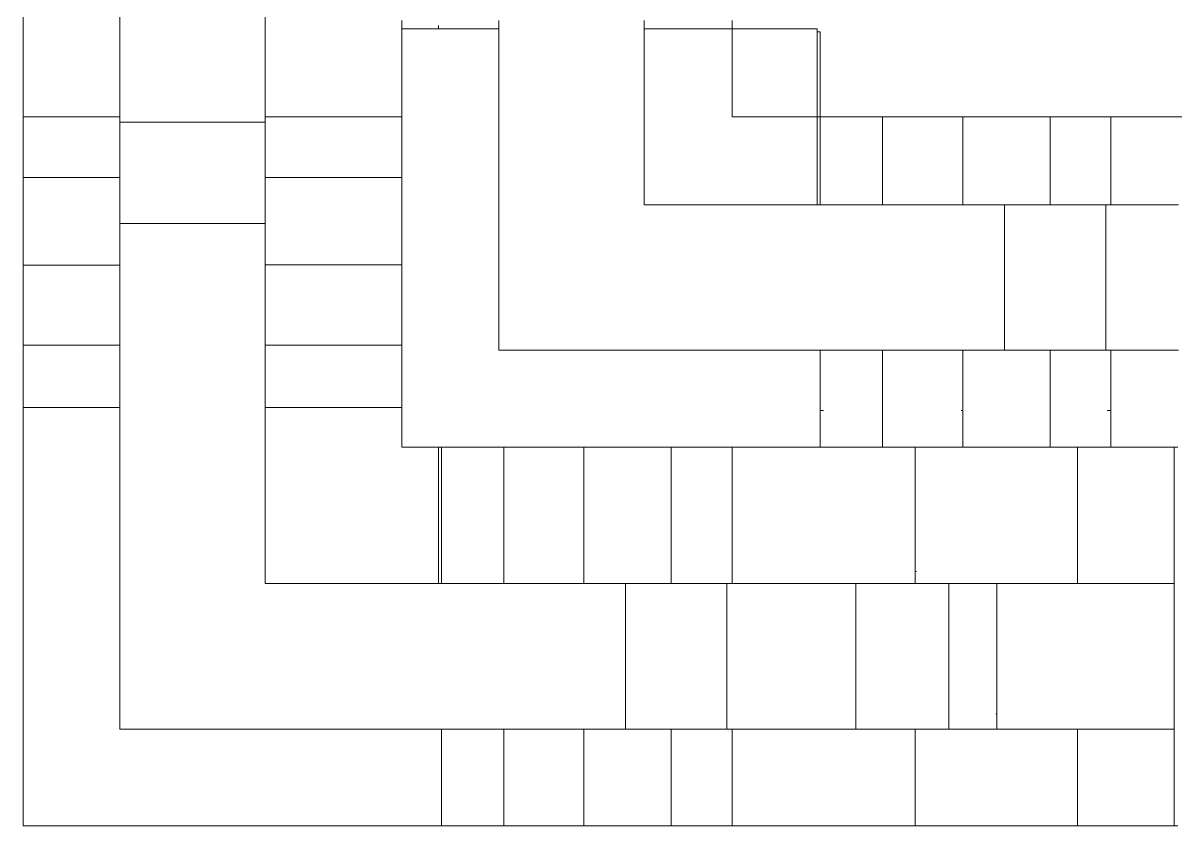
# Model space of a CAD drawing. Header units: millimetres. Extents: x -280308 to 6402717, y -14 to 2073074.
# Drawn here: x -38853.4 to -38682.1, y 416675.8 to 416795.1 of the extents above; entities that cross this region are included whole.
import ezdxf

# ---------------------------------------------------------------- set-up
doc = ezdxf.new("R2010")
doc.units = ezdxf.units.MM
doc.layers.get('0').update_dxf_attribs({"lineweight": 0})
doc.layers.add('A-FURN-EQPM', color=177, linetype='Continuous', lineweight=0)

# ---------------------------------------------------------------- blocks, each defined once
blk = doc.blocks.new('A$Cc6df37c2')
at = {"color": 0, "linetype": 'ByBlock', "lineweight": -2}
for p, q in [((-485.34, -225.45), (-485.34, -198.23)), ((-470.94, -210.45), (-470.94, -211.92)), ((-449.34, -210.45), (-449.34, -211.92)), ((-470.94, -211.92), (-470.94, -213.58)), ((-449.34, -211.92), (-449.34, -213.58)), ((-429.04, -211.88), (-429.04, -211.15)), ((-429.04, -212.36), (-429.04, -211.88)), ((-423.61, -212.36), (-429.04, -212.36)), ((-429.04, -225.45), (-429.04, -212.36)), ((-423.61, -211.88), (-423.61, -212.36)), ((-414.64, -212.36), (-423.61, -212.36)), ((-414.64, -211.15), (-414.64, -211.88)), ((-414.64, -211.88), (-414.64, -212.36)), ((-414.64, -212.36), (-414.64, -260.13)), ((-393.04, -211.88), (-393.04, -211.15)), ((-393.04, -211.88), (-393.04, -212.36)), ((-393.04, -212.36), (-379.95, -212.36)), ((-393.04, -212.36), (-393.04, -238.53)), ((-379.95, -211.15), (-379.95, -211.88)), ((-379.95, -211.88), (-379.95, -212.36)), ((-379.95, -212.36), (-367.31, -212.36)), ((-379.95, -212.36), (-379.95, -225.45)), ((-367.31, -212.36), (-367.31, -212.81)), ((-470.94, -213.58), (-470.94, -215.42)), ((-449.34, -213.58), (-449.34, -215.42)), ((-366.86, -212.81), (-367.31, -212.81)), ((-367.31, -225.45), (-367.31, -212.81)), ((-366.86, -225.45), (-366.86, -212.81)), ((-470.94, -215.42), (-470.94, -217.4)), ((-449.34, -215.42), (-449.34, -217.4)), ((-470.94, -217.4), (-470.94, -219.5)), ((-449.34, -217.4), (-449.34, -219.5)), ((-470.94, -219.5), (-470.94, -221.69)), ((-449.34, -219.5), (-449.34, -221.69)), ((-470.94, -221.69), (-470.94, -223.95)), ((-449.34, -221.69), (-449.34, -223.95)), ((-470.94, -223.95), (-470.94, -225.45)), ((-449.34, -223.95), (-449.34, -225.45)), ((-470.94, -225.45), (-485.34, -225.45)), ((-485.34, -225.62), (-485.34, -225.45)), ((-485.34, -226.04), (-485.34, -225.62)), ((-485.34, -226.63), (-485.34, -226.04)), ((-470.94, -225.45), (-470.94, -225.62)), ((-470.94, -225.62), (-470.94, -226.04)), ((-470.94, -226.04), (-470.94, -226.24)), ((-449.34, -225.62), (-449.34, -225.45)), ((-449.34, -225.45), (-429.04, -225.45)), ((-449.34, -226.04), (-449.34, -225.62)), ((-449.34, -226.24), (-449.34, -226.04)), ((-429.04, -225.45), (-429.04, -225.62)), ((-429.04, -225.62), (-429.04, -226.04)), ((-429.04, -226.04), (-429.04, -226.63)), ((-367.31, -225.45), (-379.95, -225.45)), ((-367.31, -238.53), (-367.31, -225.45)), ((-366.86, -225.45), (-367.31, -225.45)), ((-366.86, -238.53), (-366.86, -225.45)), ((-366.38, -225.45), (-366.86, -225.45)), ((-365.65, -225.45), (-366.38, -225.45)), ((-364.72, -225.45), (-365.65, -225.45)), ((-363.61, -225.45), (-364.72, -225.45)), ((-362.33, -225.45), (-363.61, -225.45)), ((-360.88, -225.45), (-362.33, -225.45)), ((-359.3, -225.45), (-360.88, -225.45)), ((-357.59, -225.45), (-359.3, -225.45)), ((-357.59, -238.53), (-357.59, -225.45)), ((-355.93, -225.45), (-357.59, -225.45)), ((-354.32, -225.45), (-355.93, -225.45)), ((-352.78, -225.45), (-354.32, -225.45)), ((-351.33, -225.45), (-352.78, -225.45)), ((-350.01, -225.45), (-351.33, -225.45)), ((-348.83, -225.45), (-350.01, -225.45)), ((-347.81, -225.45), (-348.83, -225.45)), ((-346.98, -225.45), (-347.81, -225.45)), ((-346.34, -225.45), (-346.98, -225.45)), ((-345.9, -225.45), (-346.34, -225.45)), ((-345.68, -225.45), (-345.9, -225.45)), ((-345.68, -238.53), (-345.68, -225.45)), ((-345.12, -225.45), (-345.68, -225.45)), ((-344.16, -225.45), (-345.12, -225.45)), ((-342.96, -225.45), (-344.16, -225.45)), ((-341.55, -225.45), (-342.96, -225.45)), ((-339.96, -225.45), (-341.55, -225.45)), ((-338.24, -225.45), (-339.96, -225.45)), ((-336.42, -225.45), (-338.24, -225.45)), ((-334.56, -225.45), (-336.42, -225.45)), ((-332.7, -225.45), (-334.56, -225.45)), ((-332.7, -238.53), (-332.7, -225.45)), ((-331.29, -225.45), (-332.7, -225.45)), ((-329.95, -225.45), (-331.29, -225.45)), ((-328.69, -225.45), (-329.95, -225.45)), ((-327.53, -225.45), (-328.69, -225.45)), ((-326.49, -225.45), (-327.53, -225.45)), ((-325.59, -225.45), (-326.49, -225.45)), ((-324.83, -225.45), (-325.59, -225.45)), ((-324.24, -225.45), (-324.83, -225.45)), ((-323.66, -225.45), (-324.24, -225.45)), ((-323.66, -238.53), (-323.66, -225.45)), ((-296.43, -225.45), (-323.66, -225.45)), ((-485.34, -227.38), (-485.34, -226.63)), ((-485.34, -228.29), (-485.34, -227.38)), ((-470.94, -226.24), (-449.34, -226.24)), ((-470.94, -226.63), (-470.94, -226.24)), ((-470.94, -227.38), (-470.94, -226.63)), ((-470.94, -228.29), (-470.94, -227.38)), ((-449.34, -226.63), (-449.34, -226.24)), ((-449.34, -227.38), (-449.34, -226.63)), ((-449.34, -228.29), (-449.34, -227.38)), ((-429.04, -226.63), (-429.04, -227.38)), ((-429.04, -227.38), (-429.04, -228.29)), ((-485.34, -229.33), (-485.34, -228.29)), ((-485.34, -230.49), (-485.34, -229.33)), ((-470.94, -228.59), (-470.94, -228.29)), ((-470.94, -229.33), (-470.94, -228.59)), ((-470.94, -230.49), (-470.94, -229.33)), ((-449.34, -228.59), (-449.34, -228.29)), ((-449.34, -229.33), (-449.34, -228.59)), ((-449.34, -230.49), (-449.34, -229.33)), ((-429.04, -228.29), (-429.04, -229.33)), ((-429.04, -229.33), (-429.04, -230.49)), ((-485.34, -231.75), (-485.34, -230.49)), ((-470.94, -230.95), (-470.94, -230.49)), ((-470.94, -231.75), (-470.94, -230.95)), ((-449.34, -230.95), (-449.34, -230.49)), ((-449.34, -231.75), (-449.34, -230.95)), ((-429.04, -230.49), (-429.04, -231.75)), ((-485.34, -233.09), (-485.34, -231.75)), ((-470.94, -233.09), (-470.94, -231.75)), ((-449.34, -233.09), (-449.34, -231.75)), ((-429.04, -231.75), (-429.04, -233.09)), ((-485.34, -234.49), (-485.34, -233.09)), ((-470.94, -234.49), (-485.34, -234.49)), ((-485.34, -234.49), (-485.34, -236.35)), ((-470.94, -233.22), (-470.94, -233.09)), ((-470.94, -234.49), (-470.94, -233.22)), ((-470.94, -234.49), (-470.94, -235.36)), ((-449.34, -233.22), (-449.34, -233.09)), ((-449.34, -234.49), (-449.34, -233.22)), ((-449.34, -234.49), (-429.04, -234.49)), ((-449.34, -235.36), (-449.34, -234.49)), ((-429.04, -233.09), (-429.04, -234.49)), ((-429.04, -234.49), (-429.04, -236.35)), ((-485.34, -236.35), (-485.34, -238.22)), ((-470.94, -236.35), (-470.94, -235.36)), ((-470.94, -237.29), (-470.94, -236.35)), ((-449.34, -236.35), (-449.34, -235.36)), ((-449.34, -237.29), (-449.34, -236.35)), ((-429.04, -236.35), (-429.04, -238.22)), ((-470.94, -238.22), (-470.94, -237.29)), ((-449.34, -238.22), (-449.34, -237.29)), ((-485.34, -238.22), (-485.34, -240.03)), ((-470.94, -238.95), (-470.94, -238.22)), ((-470.94, -238.95), (-470.94, -240.03)), ((-449.34, -238.95), (-449.34, -238.22)), ((-449.34, -240.03), (-449.34, -238.95)), ((-429.04, -238.22), (-429.04, -240.03)), ((-367.31, -238.53), (-393.04, -238.53)), ((-366.86, -238.53), (-367.31, -238.53)), ((-366.38, -238.53), (-366.86, -238.53)), ((-365.65, -238.53), (-366.38, -238.53)), ((-364.72, -238.53), (-365.65, -238.53)), ((-363.61, -238.53), (-364.72, -238.53)), ((-362.33, -238.53), (-363.61, -238.53)), ((-360.88, -238.53), (-362.33, -238.53)), ((-359.3, -238.53), (-360.88, -238.53)), ((-357.59, -238.53), (-359.3, -238.53)), ((-355.93, -238.53), (-357.59, -238.53)), ((-354.32, -238.53), (-355.93, -238.53)), ((-352.78, -238.53), (-354.32, -238.53)), ((-351.33, -238.53), (-352.78, -238.53)), ((-350.01, -238.53), (-351.33, -238.53)), ((-348.83, -238.53), (-350.01, -238.53)), ((-347.81, -238.53), (-348.83, -238.53)), ((-346.98, -238.53), (-347.81, -238.53)), ((-346.34, -238.53), (-346.98, -238.53)), ((-345.9, -238.53), (-346.34, -238.53)), ((-345.68, -238.53), (-345.9, -238.53)), ((-345.12, -238.53), (-345.68, -238.53)), ((-344.16, -238.53), (-345.12, -238.53)), ((-342.96, -238.53), (-344.16, -238.53)), ((-341.55, -238.53), (-342.96, -238.53)), ((-341.55, -238.53), (-339.96, -238.53)), ((-339.5, -238.53), (-339.96, -238.53)), ((-339.5, -238.53), (-338.51, -238.53)), ((-339.5, -238.53), (-339.5, -260.13)), ((-338.51, -238.53), (-338.24, -238.53)), ((-338.24, -238.53), (-337.16, -238.53)), ((-337.16, -238.53), (-336.42, -238.53)), ((-336.42, -238.53), (-335.49, -238.53)), ((-335.49, -238.53), (-334.56, -238.53)), ((-334.56, -238.53), (-333.56, -238.53)), ((-333.56, -238.53), (-332.7, -238.53)), ((-332.7, -238.53), (-331.43, -238.53)), ((-331.43, -238.53), (-331.29, -238.53)), ((-331.29, -238.53), (-329.95, -238.53)), ((-329.95, -238.53), (-329.15, -238.53)), ((-329.15, -238.53), (-328.69, -238.53)), ((-328.69, -238.53), (-327.53, -238.53)), ((-327.53, -238.53), (-326.8, -238.53)), ((-326.8, -238.53), (-326.49, -238.53)), ((-326.49, -238.53), (-325.59, -238.53)), ((-325.59, -238.53), (-324.83, -238.53)), ((-324.83, -238.53), (-324.44, -238.53)), ((-324.44, -238.53), (-324.44, -260.13)), ((-324.24, -238.53), (-324.44, -238.53)), ((-323.66, -238.53), (-324.24, -238.53)), ((-322.15, -238.53), (-323.66, -238.53)), ((-319.9, -238.53), (-322.15, -238.53)), ((-317.7, -238.53), (-319.9, -238.53)), ((-315.6, -238.53), (-317.7, -238.53)), ((-313.62, -238.53), (-315.6, -238.53)), ((-485.34, -240.03), (-485.34, -241.76)), ((-470.94, -240.3), (-470.94, -240.03)), ((-470.94, -241.31), (-470.94, -240.3)), ((-470.94, -241.31), (-449.34, -241.31)), ((-470.94, -241.31), (-470.94, -241.76)), ((-449.34, -240.3), (-449.34, -240.03)), ((-449.34, -241.31), (-449.34, -240.3)), ((-449.34, -241.76), (-449.34, -241.31)), ((-429.04, -240.03), (-429.04, -241.76)), ((-485.34, -241.76), (-485.34, -243.35)), ((-470.94, -243.35), (-470.94, -241.76)), ((-449.34, -243.35), (-449.34, -241.76)), ((-429.04, -241.76), (-429.04, -243.35)), ((-485.34, -243.35), (-485.34, -244.76)), ((-485.34, -244.76), (-485.34, -245.96)), ((-470.94, -243.35), (-470.94, -244.76)), ((-470.94, -244.76), (-470.94, -245.96)), ((-449.34, -243.35), (-449.34, -244.76)), ((-449.34, -244.76), (-449.34, -245.96)), ((-429.04, -243.35), (-429.04, -244.76)), ((-429.04, -244.76), (-429.04, -245.96)), ((-485.34, -245.96), (-485.34, -246.92)), ((-470.94, -245.96), (-470.94, -246.92)), ((-449.34, -245.96), (-449.34, -246.92)), ((-429.04, -245.96), (-429.04, -246.92)), ((-485.34, -246.92), (-485.34, -247.48)), ((-470.94, -247.48), (-485.34, -247.48)), ((-485.34, -247.48), (-485.34, -247.7)), ((-485.34, -247.7), (-485.34, -248.13)), ((-485.34, -248.13), (-485.34, -248.77)), ((-470.94, -246.92), (-470.94, -247.48)), ((-470.94, -247.48), (-470.94, -247.7)), ((-470.94, -247.7), (-470.94, -248.13)), ((-470.94, -248.13), (-470.94, -248.77)), ((-449.34, -246.92), (-449.34, -247.47)), ((-449.34, -247.47), (-429.04, -247.47)), ((-449.34, -247.47), (-449.34, -247.7)), ((-449.34, -247.7), (-449.34, -248.13)), ((-449.34, -248.13), (-449.34, -248.77)), ((-429.04, -246.92), (-429.04, -247.47)), ((-429.04, -247.47), (-429.04, -247.7)), ((-429.04, -247.7), (-429.04, -248.13)), ((-429.04, -248.13), (-429.04, -248.77)), ((-485.34, -248.77), (-485.34, -249.61)), ((-485.34, -249.61), (-485.34, -250.63)), ((-470.94, -248.77), (-470.94, -249.61)), ((-470.94, -249.61), (-470.94, -250.63)), ((-449.34, -248.77), (-449.34, -249.61)), ((-449.34, -249.61), (-449.34, -250.63)), ((-429.04, -248.77), (-429.04, -249.61)), ((-429.04, -249.61), (-429.04, -250.63)), ((-485.34, -250.63), (-485.34, -251.8)), ((-485.34, -251.8), (-485.34, -253.13)), ((-470.94, -250.63), (-470.94, -251.8)), ((-470.94, -251.8), (-470.94, -253.13)), ((-449.34, -250.63), (-449.34, -251.8)), ((-449.34, -251.8), (-449.34, -253.13)), ((-429.04, -250.63), (-429.04, -251.8)), ((-429.04, -251.8), (-429.04, -253.13)), ((-485.34, -253.13), (-485.34, -254.57)), ((-470.94, -253.13), (-470.94, -254.57)), ((-449.34, -253.13), (-449.34, -254.57)), ((-429.04, -253.13), (-429.04, -254.57)), ((-485.34, -254.57), (-485.34, -256.12)), ((-470.94, -254.57), (-470.94, -256.12)), ((-449.34, -254.57), (-449.34, -256.12)), ((-429.04, -254.57), (-429.04, -256.12)), ((-485.34, -256.12), (-485.34, -257.73)), ((-470.94, -256.12), (-470.94, -257.73)), ((-449.34, -256.12), (-449.34, -257.73)), ((-429.04, -256.12), (-429.04, -257.73)), ((-485.34, -257.73), (-485.34, -259.39)), ((-470.94, -257.73), (-470.94, -259.39)), ((-449.34, -257.73), (-449.34, -259.39)), ((-429.04, -257.73), (-429.04, -259.39)), ((-470.94, -259.39), (-485.34, -259.39)), ((-485.34, -261.1), (-485.34, -259.39)), ((-470.94, -259.39), (-470.94, -261.1)), ((-449.34, -261.1), (-449.34, -259.39)), ((-449.34, -259.39), (-429.04, -259.39)), ((-429.04, -259.39), (-429.04, -261.1)), ((-414.64, -260.13), (-366.86, -260.13)), ((-366.86, -260.13), (-366.86, -269.11)), ((-366.38, -260.13), (-366.86, -260.13)), ((-366.38, -260.13), (-365.65, -260.13)), ((-365.65, -260.13), (-364.72, -260.13)), ((-364.72, -260.13), (-363.61, -260.13)), ((-363.61, -260.13), (-362.33, -260.13)), ((-362.33, -260.13), (-360.88, -260.13)), ((-360.88, -260.13), (-359.3, -260.13)), ((-359.3, -260.13), (-357.59, -260.13)), ((-357.59, -260.13), (-357.59, -274.53)), ((-355.93, -260.13), (-357.59, -260.13)), ((-354.32, -260.13), (-355.93, -260.13)), ((-352.78, -260.13), (-354.32, -260.13)), ((-351.33, -260.13), (-352.78, -260.13)), ((-350.01, -260.13), (-351.33, -260.13)), ((-348.83, -260.13), (-350.01, -260.13)), ((-347.81, -260.13), (-348.83, -260.13)), ((-346.98, -260.13), (-347.81, -260.13)), ((-346.34, -260.13), (-346.98, -260.13)), ((-345.9, -260.13), (-346.34, -260.13)), ((-345.68, -260.13), (-345.9, -260.13)), ((-345.68, -260.13), (-345.68, -269.11)), ((-345.12, -260.13), (-345.68, -260.13)), ((-344.16, -260.13), (-345.12, -260.13)), ((-342.96, -260.13), (-344.16, -260.13)), ((-341.55, -260.13), (-342.96, -260.13)), ((-341.55, -260.13), (-339.96, -260.13)), ((-339.96, -260.13), (-339.5, -260.13)), ((-339.5, -260.13), (-338.51, -260.13)), ((-338.51, -260.13), (-338.24, -260.13)), ((-338.24, -260.13), (-337.16, -260.13)), ((-337.16, -260.13), (-336.42, -260.13)), ((-336.42, -260.13), (-335.49, -260.13)), ((-335.49, -260.13), (-334.56, -260.13)), ((-334.56, -260.13), (-333.56, -260.13)), ((-333.56, -260.13), (-332.7, -260.13)), ((-332.7, -260.13), (-332.7, -274.53)), ((-332.7, -260.13), (-331.43, -260.13)), ((-331.43, -260.13), (-331.29, -260.13)), ((-331.29, -260.13), (-329.95, -260.13)), ((-329.95, -260.13), (-329.15, -260.13)), ((-329.15, -260.13), (-328.69, -260.13)), ((-328.69, -260.13), (-327.53, -260.13)), ((-327.53, -260.13), (-326.8, -260.13)), ((-326.8, -260.13), (-326.49, -260.13)), ((-326.49, -260.13), (-325.59, -260.13)), ((-325.59, -260.13), (-324.83, -260.13)), ((-324.83, -260.13), (-324.44, -260.13)), ((-324.24, -260.13), (-324.44, -260.13)), ((-323.66, -260.13), (-324.24, -260.13)), ((-323.66, -260.13), (-323.66, -269.11)), ((-322.15, -260.13), (-323.66, -260.13)), ((-319.9, -260.13), (-322.15, -260.13)), ((-317.7, -260.13), (-319.9, -260.13)), ((-315.6, -260.13), (-317.7, -260.13)), ((-313.62, -260.13), (-315.6, -260.13)), ((-485.34, -262.68), (-485.34, -261.1)), ((-470.94, -261.1), (-470.94, -262.68)), ((-449.34, -262.68), (-449.34, -261.1)), ((-429.04, -261.1), (-429.04, -262.68)), ((-485.34, -264.12), (-485.34, -262.68)), ((-470.94, -262.68), (-470.94, -264.12)), ((-449.34, -264.12), (-449.34, -262.68)), ((-429.04, -262.68), (-429.04, -264.12)), ((-485.34, -265.41), (-485.34, -264.12)), ((-485.34, -266.52), (-485.34, -265.41)), ((-470.94, -264.12), (-470.94, -265.41)), ((-470.94, -265.41), (-470.94, -266.52)), ((-449.34, -265.41), (-449.34, -264.12)), ((-449.34, -266.52), (-449.34, -265.41)), ((-429.04, -264.12), (-429.04, -265.41)), ((-429.04, -265.41), (-429.04, -266.52)), ((-485.34, -267.45), (-485.34, -266.52)), ((-470.94, -266.52), (-470.94, -267.45)), ((-449.34, -267.45), (-449.34, -266.52)), ((-429.04, -266.52), (-429.04, -267.45)), ((-485.34, -268.18), (-485.34, -267.45)), ((-485.34, -268.66), (-485.34, -268.18)), ((-470.94, -268.66), (-485.34, -268.66)), ((-485.34, -330.83), (-485.34, -268.66)), ((-470.94, -267.45), (-470.94, -268.18)), ((-470.94, -268.18), (-470.94, -268.66)), ((-470.94, -268.66), (-470.94, -316.43)), ((-449.34, -268.18), (-449.34, -267.45)), ((-449.34, -268.66), (-449.34, -268.18)), ((-449.34, -268.66), (-429.04, -268.66)), ((-449.34, -268.66), (-449.34, -294.83)), ((-429.04, -267.45), (-429.04, -268.18)), ((-429.04, -268.18), (-429.04, -268.66)), ((-429.04, -268.66), (-429.04, -274.53)), ((-366.38, -269.11), (-366.86, -269.11)), ((-366.86, -269.11), (-366.86, -274.53)), ((-345.68, -269.11), (-345.9, -269.11)), ((-345.68, -269.11), (-345.68, -274.53)), ((-323.66, -269.11), (-324.24, -269.11)), ((-323.66, -269.11), (-323.66, -274.53)), ((-423.61, -274.53), (-429.04, -274.53)), ((-423.61, -294.83), (-423.61, -274.53)), ((-423.16, -274.53), (-423.61, -274.53)), ((-423.16, -294.83), (-423.16, -274.53)), ((-422.68, -274.53), (-423.16, -274.53)), ((-421.95, -274.53), (-422.68, -274.53)), ((-421.02, -274.53), (-421.95, -274.53)), ((-419.91, -274.53), (-421.02, -274.53)), ((-418.63, -274.53), (-419.91, -274.53)), ((-417.18, -274.53), (-418.63, -274.53)), ((-415.6, -274.53), (-417.18, -274.53)), ((-413.89, -274.53), (-415.6, -274.53)), ((-413.89, -294.83), (-413.89, -274.53)), ((-412.23, -274.53), (-413.89, -274.53)), ((-410.62, -274.53), (-412.23, -274.53)), ((-409.08, -274.53), (-410.62, -274.53)), ((-407.63, -274.53), (-409.08, -274.53)), ((-406.31, -274.53), (-407.63, -274.53)), ((-405.13, -274.53), (-406.31, -274.53)), ((-404.11, -274.53), (-405.13, -274.53)), ((-403.28, -274.53), (-404.11, -274.53)), ((-402.64, -274.53), (-403.28, -274.53)), ((-402.2, -274.53), (-402.64, -274.53)), ((-401.98, -274.53), (-402.2, -274.53)), ((-401.98, -294.83), (-401.98, -274.53)), ((-401.42, -274.53), (-401.98, -274.53)), ((-400.46, -274.53), (-401.42, -274.53)), ((-399.26, -274.53), (-400.46, -274.53)), ((-397.85, -274.53), (-399.26, -274.53)), ((-396.26, -274.53), (-397.85, -274.53)), ((-394.54, -274.53), (-396.26, -274.53)), ((-392.72, -274.53), (-394.54, -274.53)), ((-390.86, -274.53), (-392.72, -274.53)), ((-389, -274.53), (-390.86, -274.53)), ((-389, -294.83), (-389, -274.53)), ((-387.59, -274.53), (-389, -274.53)), ((-386.25, -274.53), (-387.59, -274.53)), ((-384.99, -274.53), (-386.25, -274.53)), ((-383.83, -274.53), (-384.99, -274.53)), ((-382.79, -274.53), (-383.83, -274.53)), ((-381.89, -274.53), (-382.79, -274.53)), ((-381.13, -274.53), (-381.89, -274.53)), ((-380.54, -274.53), (-381.13, -274.53)), ((-380.13, -274.53), (-380.54, -274.53)), ((-379.96, -274.53), (-380.13, -274.53)), ((-379.96, -294.83), (-379.96, -274.53)), ((-379.96, -274.53), (-366.86, -274.53)), ((-366.38, -274.53), (-366.86, -274.53)), ((-366.38, -274.53), (-365.65, -274.53)), ((-365.65, -274.53), (-364.72, -274.53)), ((-364.72, -274.53), (-363.61, -274.53)), ((-363.61, -274.53), (-362.33, -274.53)), ((-362.33, -274.53), (-360.88, -274.53)), ((-360.88, -274.53), (-359.3, -274.53)), ((-359.3, -274.53), (-357.59, -274.53)), ((-355.93, -274.53), (-357.59, -274.53)), ((-354.32, -274.53), (-355.93, -274.53)), ((-352.78, -274.53), (-354.32, -274.53)), ((-352.73, -274.53), (-352.78, -274.53)), ((-352.58, -274.53), (-352.73, -274.53)), ((-352.73, -293.03), (-352.73, -274.53)), ((-351.33, -274.53), (-352.58, -274.53)), ((-350.01, -274.53), (-351.33, -274.53)), ((-349.58, -274.53), (-350.01, -274.53)), ((-348.83, -274.53), (-349.58, -274.53)), ((-347.81, -274.53), (-348.83, -274.53)), ((-346.98, -274.53), (-347.81, -274.53)), ((-346.34, -274.53), (-346.98, -274.53)), ((-345.9, -274.53), (-346.34, -274.53)), ((-345.68, -274.53), (-345.9, -274.53)), ((-345.12, -274.53), (-345.68, -274.53)), ((-344.16, -274.53), (-345.12, -274.53)), ((-342.96, -274.53), (-344.16, -274.53)), ((-342.87, -274.53), (-342.96, -274.53)), ((-341.55, -274.53), (-342.87, -274.53)), ((-339.96, -274.53), (-341.55, -274.53)), ((-339.3, -274.53), (-339.96, -274.53)), ((-338.24, -274.53), (-339.3, -274.53)), ((-336.42, -274.53), (-338.24, -274.53)), ((-335.68, -274.53), (-336.42, -274.53)), ((-334.56, -274.53), (-335.68, -274.53)), ((-332.7, -274.53), (-334.56, -274.53)), ((-332.7, -274.53), (-332.1, -274.53)), ((-332.1, -274.53), (-331.29, -274.53)), ((-331.29, -274.53), (-329.95, -274.53)), ((-329.95, -274.53), (-328.69, -274.53)), ((-328.69, -274.53), (-328.62, -274.53)), ((-328.62, -294.83), (-328.62, -274.53)), ((-328.62, -274.53), (-327.53, -274.53)), ((-327.53, -274.53), (-326.49, -274.53)), ((-326.49, -274.53), (-325.59, -274.53)), ((-325.59, -274.53), (-324.83, -274.53)), ((-324.83, -274.53), (-324.64, -274.53)), ((-324.64, -274.53), (-324.24, -274.53)), ((-324.24, -274.53), (-323.66, -274.53)), ((-320.79, -274.53), (-323.66, -274.53)), ((-317.13, -274.53), (-320.79, -274.53)), ((-314.26, -274.53), (-317.13, -274.53)), ((-314.26, -294.83), (-314.26, -274.53)), ((-313.73, -274.53), (-314.26, -274.53)), ((-352.58, -293.03), (-352.73, -293.03)), ((-352.73, -293.08), (-352.73, -293.03)), ((-352.73, -294.83), (-352.73, -293.08)), ((-423.61, -294.83), (-449.34, -294.83)), ((-423.16, -294.83), (-423.61, -294.83)), ((-422.68, -294.83), (-423.16, -294.83)), ((-421.95, -294.83), (-422.68, -294.83)), ((-421.02, -294.83), (-421.95, -294.83)), ((-419.91, -294.83), (-421.02, -294.83)), ((-418.63, -294.83), (-419.91, -294.83)), ((-417.18, -294.83), (-418.63, -294.83)), ((-415.6, -294.83), (-417.18, -294.83)), ((-413.89, -294.83), (-415.6, -294.83)), ((-412.23, -294.83), (-413.89, -294.83)), ((-410.62, -294.83), (-412.23, -294.83)), ((-409.08, -294.83), (-410.62, -294.83)), ((-407.63, -294.83), (-409.08, -294.83)), ((-406.31, -294.83), (-407.63, -294.83)), ((-405.13, -294.83), (-406.31, -294.83)), ((-404.11, -294.83), (-405.13, -294.83)), ((-403.28, -294.83), (-404.11, -294.83)), ((-402.64, -294.83), (-403.28, -294.83)), ((-402.2, -294.83), (-402.64, -294.83)), ((-401.98, -294.83), (-402.2, -294.83)), ((-401.42, -294.83), (-401.98, -294.83)), ((-400.46, -294.83), (-401.42, -294.83)), ((-399.26, -294.83), (-400.46, -294.83)), ((-397.85, -294.83), (-399.26, -294.83)), ((-397.85, -294.83), (-396.26, -294.83)), ((-395.8, -294.83), (-396.26, -294.83)), ((-395.8, -294.83), (-394.81, -294.83)), ((-395.8, -294.83), (-395.8, -316.43)), ((-394.81, -294.83), (-394.54, -294.83)), ((-394.54, -294.83), (-393.46, -294.83)), ((-393.46, -294.83), (-392.72, -294.83)), ((-392.72, -294.83), (-391.79, -294.83)), ((-391.79, -294.83), (-390.86, -294.83)), ((-390.86, -294.83), (-389.86, -294.83)), ((-389.86, -294.83), (-389, -294.83)), ((-389, -294.83), (-387.73, -294.83)), ((-387.73, -294.83), (-387.59, -294.83)), ((-387.59, -294.83), (-386.25, -294.83)), ((-386.25, -294.83), (-385.45, -294.83)), ((-385.45, -294.83), (-384.99, -294.83)), ((-384.99, -294.83), (-383.83, -294.83)), ((-383.83, -294.83), (-383.1, -294.83)), ((-383.1, -294.83), (-382.79, -294.83)), ((-382.79, -294.83), (-381.89, -294.83)), ((-381.89, -294.83), (-381.13, -294.83)), ((-381.13, -294.83), (-380.74, -294.83)), ((-380.74, -294.83), (-380.74, -316.43)), ((-380.54, -294.83), (-380.74, -294.83)), ((-380.13, -294.83), (-380.54, -294.83)), ((-379.96, -294.83), (-380.13, -294.83)), ((-378.45, -294.83), (-379.96, -294.83)), ((-376.2, -294.83), (-378.45, -294.83)), ((-374, -294.83), (-376.2, -294.83)), ((-371.9, -294.83), (-374, -294.83)), ((-369.92, -294.83), (-371.9, -294.83)), ((-368.08, -294.83), (-369.92, -294.83)), ((-366.42, -294.83), (-368.08, -294.83)), ((-364.95, -294.83), (-366.42, -294.83)), ((-363.7, -294.83), (-364.95, -294.83)), ((-362.67, -294.83), (-363.7, -294.83)), ((-361.89, -294.83), (-362.67, -294.83)), ((-361.56, -294.83), (-361.89, -294.83)), ((-361.15, -294.83), (-361.56, -294.83)), ((-361.56, -294.83), (-361.56, -316.43)), ((-360.08, -294.83), (-361.15, -294.83)), ((-358.87, -294.83), (-360.08, -294.83)), ((-357.52, -294.83), (-358.87, -294.83)), ((-356.05, -294.83), (-357.52, -294.83)), ((-354.48, -294.83), (-356.05, -294.83)), ((-352.85, -294.83), (-354.48, -294.83)), ((-352.73, -294.83), (-352.85, -294.83)), ((-352.58, -294.83), (-352.73, -294.83)), ((-351.16, -294.83), (-352.58, -294.83)), ((-349.58, -294.83), (-351.16, -294.83)), ((-349.45, -294.83), (-349.58, -294.83)), ((-347.74, -294.83), (-349.45, -294.83)), ((-347.74, -294.83), (-346.53, -294.83)), ((-347.74, -294.83), (-347.74, -316.43)), ((-346.53, -294.83), (-346.33, -294.83)), ((-346.33, -294.83), (-345.38, -294.83)), ((-345.38, -294.83), (-344.31, -294.83)), ((-344.31, -294.83), (-343.34, -294.83)), ((-343.34, -294.83), (-342.87, -294.83)), ((-342.87, -294.83), (-342.49, -294.83)), ((-342.49, -294.83), (-341.76, -294.83)), ((-341.76, -294.83), (-341.18, -294.83)), ((-341.18, -294.83), (-340.75, -294.83)), ((-340.75, -294.83), (-340.64, -294.83)), ((-340.64, -294.83), (-340.64, -295.32)), ((-339.3, -294.83), (-340.64, -294.83)), ((-340.64, -295.32), (-340.64, -297.71)), ((-335.68, -294.83), (-339.3, -294.83)), ((-332.1, -294.83), (-335.68, -294.83)), ((-328.62, -294.83), (-332.1, -294.83)), ((-324.64, -294.83), (-328.62, -294.83)), ((-320.79, -294.83), (-324.64, -294.83)), ((-317.13, -294.83), (-320.79, -294.83)), ((-314.26, -294.83), (-317.13, -294.83)), ((-314.26, -294.83), (-314.26, -316.43)), ((-340.64, -297.71), (-340.64, -300.22)), ((-340.64, -300.22), (-340.64, -302.85)), ((-340.64, -302.85), (-340.64, -305.57)), ((-340.64, -305.57), (-340.64, -308.38)), ((-340.64, -308.38), (-340.64, -311.26)), ((-340.64, -311.26), (-340.64, -314.19)), ((-340.75, -314.19), (-340.64, -314.19)), ((-340.64, -314.19), (-340.64, -316.43)), ((-470.94, -316.43), (-423.16, -316.43)), ((-423.16, -316.43), (-423.16, -330.83)), ((-423.16, -316.43), (-422.68, -316.43)), ((-422.68, -316.43), (-421.95, -316.43)), ((-421.95, -316.43), (-421.02, -316.43)), ((-421.02, -316.43), (-419.91, -316.43)), ((-419.91, -316.43), (-418.63, -316.43)), ((-418.63, -316.43), (-417.18, -316.43)), ((-417.18, -316.43), (-415.6, -316.43)), ((-415.6, -316.43), (-413.89, -316.43)), ((-413.89, -316.43), (-413.89, -330.83)), ((-412.23, -316.43), (-413.89, -316.43)), ((-410.62, -316.43), (-412.23, -316.43)), ((-409.08, -316.43), (-410.62, -316.43)), ((-407.63, -316.43), (-409.08, -316.43)), ((-406.31, -316.43), (-407.63, -316.43)), ((-405.13, -316.43), (-406.31, -316.43)), ((-404.11, -316.43), (-405.13, -316.43)), ((-403.28, -316.43), (-404.11, -316.43)), ((-402.64, -316.43), (-403.28, -316.43)), ((-402.2, -316.43), (-402.64, -316.43)), ((-401.98, -316.43), (-402.2, -316.43)), ((-401.98, -316.43), (-401.98, -330.83)), ((-401.42, -316.43), (-401.98, -316.43)), ((-400.46, -316.43), (-401.42, -316.43)), ((-399.26, -316.43), (-400.46, -316.43)), ((-397.85, -316.43), (-399.26, -316.43)), ((-397.85, -316.43), (-396.26, -316.43)), ((-396.26, -316.43), (-395.8, -316.43)), ((-395.8, -316.43), (-394.81, -316.43)), ((-394.81, -316.43), (-394.54, -316.43)), ((-394.54, -316.43), (-393.46, -316.43)), ((-393.46, -316.43), (-392.72, -316.43)), ((-392.72, -316.43), (-391.79, -316.43)), ((-391.79, -316.43), (-390.86, -316.43)), ((-390.86, -316.43), (-389.86, -316.43)), ((-389.86, -316.43), (-389, -316.43)), ((-389, -316.43), (-389, -330.83)), ((-389, -316.43), (-387.73, -316.43)), ((-387.73, -316.43), (-387.59, -316.43)), ((-387.59, -316.43), (-386.25, -316.43)), ((-386.25, -316.43), (-385.45, -316.43)), ((-385.45, -316.43), (-384.99, -316.43)), ((-384.99, -316.43), (-383.83, -316.43)), ((-383.83, -316.43), (-383.1, -316.43)), ((-383.1, -316.43), (-382.79, -316.43)), ((-382.79, -316.43), (-381.89, -316.43)), ((-381.89, -316.43), (-381.13, -316.43)), ((-381.13, -316.43), (-380.74, -316.43)), ((-380.54, -316.43), (-380.74, -316.43)), ((-380.54, -316.43), (-380.13, -316.43)), ((-380.13, -316.43), (-379.96, -316.43)), ((-379.96, -316.43), (-379.96, -330.83)), ((-378.45, -316.43), (-379.96, -316.43)), ((-376.2, -316.43), (-378.45, -316.43)), ((-374, -316.43), (-376.2, -316.43)), ((-371.9, -316.43), (-374, -316.43)), ((-369.92, -316.43), (-371.9, -316.43)), ((-368.08, -316.43), (-369.92, -316.43)), ((-366.42, -316.43), (-368.08, -316.43)), ((-364.95, -316.43), (-366.42, -316.43)), ((-363.7, -316.43), (-364.95, -316.43)), ((-362.67, -316.43), (-363.7, -316.43)), ((-361.89, -316.43), (-362.67, -316.43)), ((-361.56, -316.43), (-361.89, -316.43)), ((-361.15, -316.43), (-361.56, -316.43)), ((-360.08, -316.43), (-361.15, -316.43)), ((-358.87, -316.43), (-360.08, -316.43)), ((-357.52, -316.43), (-358.87, -316.43)), ((-356.05, -316.43), (-357.52, -316.43)), ((-354.48, -316.43), (-356.05, -316.43)), ((-352.85, -316.43), (-354.48, -316.43)), ((-352.73, -316.43), (-352.85, -316.43)), ((-352.73, -316.43), (-352.73, -330.83)), ((-352.58, -316.43), (-352.73, -316.43)), ((-351.16, -316.43), (-352.58, -316.43)), ((-349.58, -316.43), (-351.16, -316.43)), ((-349.45, -316.43), (-349.58, -316.43)), ((-347.74, -316.43), (-349.45, -316.43)), ((-347.74, -316.43), (-346.53, -316.43)), ((-346.53, -316.43), (-346.33, -316.43)), ((-346.33, -316.43), (-345.38, -316.43)), ((-345.38, -316.43), (-344.31, -316.43)), ((-344.31, -316.43), (-343.34, -316.43)), ((-343.34, -316.43), (-342.87, -316.43)), ((-342.87, -316.43), (-342.49, -316.43)), ((-342.49, -316.43), (-341.76, -316.43)), ((-341.76, -316.43), (-341.18, -316.43)), ((-341.18, -316.43), (-340.75, -316.43)), ((-340.64, -316.43), (-340.75, -316.43)), ((-339.3, -316.43), (-340.64, -316.43)), ((-335.68, -316.43), (-339.3, -316.43)), ((-332.1, -316.43), (-335.68, -316.43)), ((-328.62, -316.43), (-332.1, -316.43)), ((-328.62, -316.43), (-328.62, -330.83)), ((-324.64, -316.43), (-328.62, -316.43)), ((-320.79, -316.43), (-324.64, -316.43)), ((-317.13, -316.43), (-320.79, -316.43)), ((-314.26, -316.43), (-317.13, -316.43)), ((-314.26, -316.43), (-314.26, -330.83)), ((-485.34, -330.83), (-423.16, -330.83)), ((-423.16, -330.83), (-422.68, -330.83)), ((-422.68, -330.83), (-421.95, -330.83)), ((-421.95, -330.83), (-421.02, -330.83)), ((-421.02, -330.83), (-419.91, -330.83)), ((-419.91, -330.83), (-418.63, -330.83)), ((-418.63, -330.83), (-417.18, -330.83)), ((-417.18, -330.83), (-415.6, -330.83)), ((-415.6, -330.83), (-413.89, -330.83)), ((-412.23, -330.83), (-413.89, -330.83)), ((-410.62, -330.83), (-412.23, -330.83)), ((-409.08, -330.83), (-410.62, -330.83)), ((-407.63, -330.83), (-409.08, -330.83)), ((-406.31, -330.83), (-407.63, -330.83)), ((-405.13, -330.83), (-406.31, -330.83)), ((-404.11, -330.83), (-405.13, -330.83)), ((-403.28, -330.83), (-404.11, -330.83)), ((-402.64, -330.83), (-403.28, -330.83)), ((-402.2, -330.83), (-402.64, -330.83)), ((-401.98, -330.83), (-402.2, -330.83)), ((-401.42, -330.83), (-401.98, -330.83)), ((-400.46, -330.83), (-401.42, -330.83)), ((-399.26, -330.83), (-400.46, -330.83)), ((-397.85, -330.83), (-399.26, -330.83)), ((-396.26, -330.83), (-397.85, -330.83)), ((-394.54, -330.83), (-396.26, -330.83)), ((-392.72, -330.83), (-394.54, -330.83)), ((-390.86, -330.83), (-392.72, -330.83)), ((-389, -330.83), (-390.86, -330.83)), ((-389, -330.83), (-387.59, -330.83)), ((-387.59, -330.83), (-386.25, -330.83)), ((-386.25, -330.83), (-384.99, -330.83)), ((-384.99, -330.83), (-383.83, -330.83)), ((-383.83, -330.83), (-382.79, -330.83)), ((-382.79, -330.83), (-381.89, -330.83)), ((-381.89, -330.83), (-381.13, -330.83)), ((-381.13, -330.83), (-380.54, -330.83)), ((-380.54, -330.83), (-380.13, -330.83)), ((-380.13, -330.83), (-379.96, -330.83)), ((-352.73, -330.83), (-379.96, -330.83)), ((-352.58, -330.83), (-352.73, -330.83)), ((-349.58, -330.83), (-352.58, -330.83)), ((-346.33, -330.83), (-349.58, -330.83)), ((-342.87, -330.83), (-346.33, -330.83)), ((-339.3, -330.83), (-342.87, -330.83)), ((-335.68, -330.83), (-339.3, -330.83)), ((-332.1, -330.83), (-335.68, -330.83)), ((-328.62, -330.83), (-332.1, -330.83)), ((-324.64, -330.83), (-328.62, -330.83)), ((-320.79, -330.83), (-324.64, -330.83)), ((-320.79, -330.83), (-317.13, -330.83)), ((-314.26, -330.83), (-317.13, -330.83)), ((-313.73, -330.83), (-314.26, -330.83))]:
    blk.add_line(p, q, dxfattribs=at)
blk = doc.blocks.new('A$C834590f0')
at = {"layer": 'A-FURN-EQPM', "color": 32, "ltscale": 0.25, "true_color": 0xdd6108}
blk.add_blockref('A$Cc6df37c2', (-62675.99, -8538.81), dxfattribs=at)
blk = doc.blocks.new('A$C7a9db0a0')
at = {"ltscale": 0.25}
blk.add_blockref('A$C834590f0', (70322.8, -713.83), dxfattribs=at)
blk = doc.blocks.new('2')
at = {"ltscale": 0.25}
blk.add_blockref('A$C7a9db0a0', (-46014.9, 426259.29), dxfattribs=at)

msp = doc.modelspace()

# ---------------------------------------------------------------- block references
msp.add_blockref('2', (0, 0))

doc.saveas('drawing.dxf')
